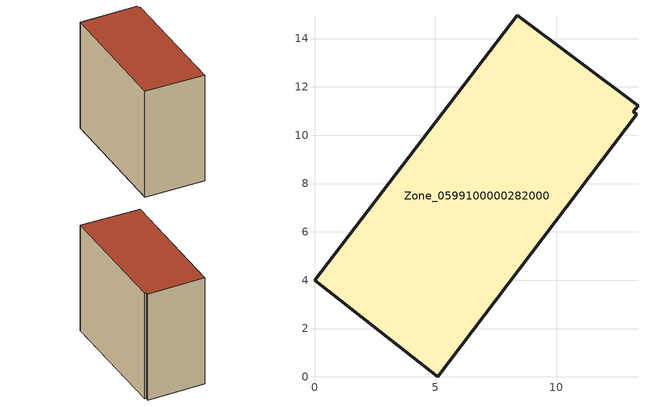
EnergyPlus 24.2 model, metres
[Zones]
Zone_0599100000282000
 floor ground (C_G): 0,4 8.39,14.97 13.39,11.22 13.19,10.96 13.33,10.87 5.09,0 z0
 wall outside (C_F): 0,4 5.09,0 13.33,10.87 13.19,10.96 13.39,11.22 8.39,14.97 0,4 z0:12.3
 roof outside (C_R): 8.39,14.97 0,4 5.09,0 13.33,10.87 13.19,10.96 13.39,11.22 z12.3
[BUILDING]
Pand.0599100000282000: North Axis=0; Terrain=City; Loads Convergence Tolerance Value=0.04; Temperature Convergence Tolerance Value=0.4; Solar Distribution=FullExterior; Maximum Number of Warmup Days=25; Minimum Number of Warmup Days=1
[Site:Location]
Rotterdam.The.Hague.AP_ZH_NLD Design_Conditions: Latitude=51.96; Longitude=4.45; Time Zone=1; Elevation=-4.5
[SITE:GROUNDTEMPERATURE:BUILDINGSURFACE]
18, 18, 18, 18, 18, 18, 18, 18, 18, 18, 18, 18
[MATERIAL] Thermal Absorptance=0.9; Solar Absorptance=0.7; Visible Absorptance=0.7
Name | Roughness | Thickness | Conductivity | Density | Specific Heat
G.TI.1946 | MediumSmooth | 0.15 | 1 | 540 | 1210
F.TI.1946 | Rough | 0.3 | 0.857143 | 1920 | 840
R.TI.1946 | MediumRough | 0.2 | 0.1 | 1500 | 1000
[CONSTRUCTION]
C_G: G.TI.1946
C_F: F.TI.1946
C_R: R.TI.1946
[ZONE]
Zone_0599100000282000: Type=1; Multiplier=1; Ceiling Height=Autocalculate; Volume=Autocalculate; Floor Area=autocalculate; Part of Total Floor Area=Yes
[ZONEINFILTRATION:DESIGNFLOWRATE]
Infil_Zone_0599100000282000: Zone or ZoneList or Space or SpaceList=Zone_0599100000282000; Schedule=AlwaysOn; Design Flow Rate Calculation Method=Flow/Area; Flow Rate per Floor Area=0.003; Constant Term Coefficient=1; Temperature Term Coefficient=0; Velocity Term Coefficient=0; Velocity Squared Term Coefficient=0
[HVACTEMPLATE:ZONE:IDEALLOADSAIRSYSTEM]
Zone_0599100000282000: Maximum Heating Supply Air Temperature=50; Minimum Cooling Supply Air Temperature=13; Maximum Heating Supply Air Humidity Ratio=0.0156; Minimum Cooling Supply Air Humidity Ratio=0.0077; Heating Limit=NoLimit; Cooling Limit=NoLimit; Dehumidification Control Type=ConstantSensibleHeatRatio; Cooling Sensible Heat Ratio=0.7; Dehumidification Setpoint=60; Humidification Control Type=None; Humidification Setpoint=30; Outdoor Air Method=None; Outdoor Air Flow Rate per Person=0.00944; Outdoor Air Flow Rate per Zone Floor Area=0; Outdoor Air Flow Rate per Zone=0; Demand Controlled Ventilation Type=None; Outdoor Air Economizer Type=NoEconomizer; Heat Recovery Type=None; Sensible Heat Recovery Effectiveness=0.7; Latent Heat Recovery Effectiveness=0.65
[ZONECONTROL:THERMOSTAT]
ThermostatControl_Zone_0599100000282000: Zone or ZoneList=Zone_0599100000282000; Control Type Schedule=DualSetpointControlType; Control 1=Thermostat_Zone_0599100000282000; Temperature Difference Between Cutout And Setpoint=0
[THERMOSTATSETPOINT:DUALSETPOINT]
Thermostat_Zone_0599100000282000: Heating Setpoint Temperature Schedule=HeatingSetpoint_Zone_0599100000282000; Cooling Setpoint Temperature Schedule=CoolingSetpoint_Zone_0599100000282000
[SCHEDULE:COMPACT]
HeatingSetpoint_Zone_0599100000282000: Through: 12/31, For: AllDays, Until: 24:00, 21
CoolingSetpoint_Zone_0599100000282000: Through: 12/31, For: AllDays, Until: 24:00, 24
DualSetpointControlType: Through: 12/31, For: AllDays, Until: 24:00, 4
AlwaysOn: Through: 12/31, For: AllDays, Until: 24:00, 1
